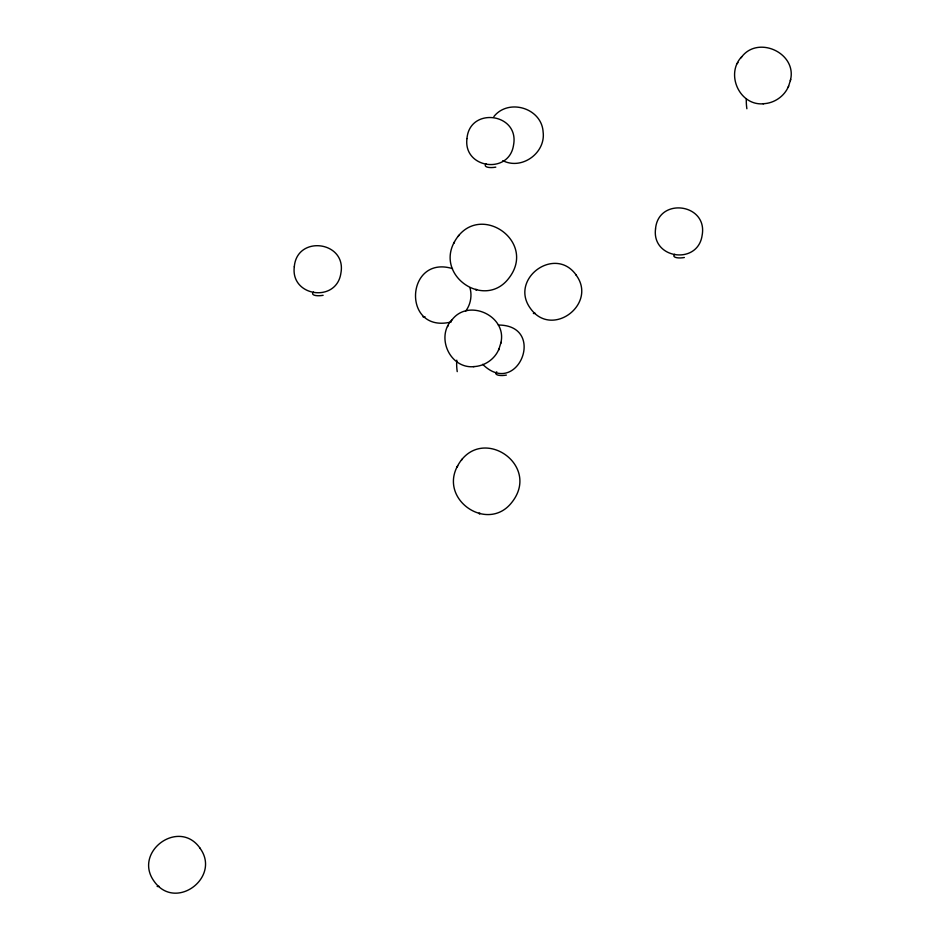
<?xml version="1.0" encoding="UTF-8"?>
<svg xmlns="http://www.w3.org/2000/svg" width="940" height="940" viewBox="0 0 940 940"><rect width="100%" height="100%" fill="white"/><g stroke="black" fill="none" stroke-linecap="round" stroke-linejoin="round"><path stroke-width="1.41" d="M500.679 343.546C508.188 315.993 467.591 297.299 451.365 320.74M790.329 80.652C797.837 53.098 757.229 34.404 741.014 57.845M473.384 366.612C484.382 366.365 494.945 359.174 498.987 348.928M763.022 103.717C774.019 103.482 784.583 96.279 788.625 86.045M452.128 319.588C435.478 336.696 449.79 368.962 474.042 366.659M498.588 350.232L501.044 342.348M741.766 56.694C725.128 73.814 739.439 106.079 763.68 103.764M788.225 87.338L790.693 79.465M453.668 243.319C436.724 277.006 484.887 308.872 508.446 278.722C538.855 240.687 476.216 199.033 453.668 243.319L454.49 242.062M456.946 467.11C440.002 500.785 488.177 532.663 511.736 502.512C542.133 464.466 479.506 422.824 456.946 467.11L457.768 465.841M458.18 236.434L458.931 235.282M447.569 326.568L448.321 325.428M465.547 311.269C470.599 304.76 472.221 295.712 469.965 287.816M461.458 460.212L462.21 459.072M737.218 63.673L737.959 62.534M493.853 116.595C508.517 98.042 541.698 108.029 543.109 131.917C545.917 152.844 521.829 170.41 502.853 160.646M576.408 275.385C555.329 244.753 508.881 278.969 530.383 308.355C551.886 338.87 597.781 303.961 576.067 275.009M200.185 848.397C179.105 817.765 132.669 851.981 154.16 881.368C175.674 911.87 221.558 876.961 199.856 848.021M452.493 268.617C405.422 254.305 401.486 334.053 451.177 321.985M498.318 325.04C547.28 325.052 517.729 398.948 482.666 364.309M479.917 513.17A13.418 1.304 84.5 0 1 479.001 513.146M746.877 108.746A11.468 2.362 86 0 1 746.313 98.97M159.142 886.361A11.468 2.291 -6.5 0 1 157.156 886.502M495.791 167.144A9.635 3.22 -9.1 0 1 487.002 167.038A9.635 3.22 -9.1 0 1 486.18 163.866M684.355 257.513A9.635 3.22 -9.1 0 1 675.566 257.407A9.635 3.22 -9.1 0 1 674.744 254.246M457.228 371.629A11.468 2.362 86 0 1 456.793 360.173M424.962 316.698A11.468 2.291 -6.5 0 1 422.977 316.851M535.365 313.349A11.468 2.291 -6.5 0 1 533.38 313.502M506.366 375.095A9.635 3.22 -9.1 0 1 497.577 374.99A9.635 3.22 -9.1 0 1 496.755 371.829M476.627 289.379A13.418 1.304 84.5 0 1 475.722 289.356M323.125 295.313A9.635 3.22 -9.1 0 1 314.336 295.207A9.635 3.22 -9.1 0 1 313.514 292.046M294.302 266.749C290.343 296.805 336.649 303.197 340.903 273.105C346.837 241.263 296.923 234.648 294.302 266.749M466.969 138.579C463.009 168.636 509.315 175.016 513.569 144.925C519.503 113.094 469.589 106.467 466.969 138.579M655.533 228.949C651.573 259.005 697.88 265.397 702.133 235.305C708.055 203.463 658.153 196.848 655.533 228.949"/></g></svg>
